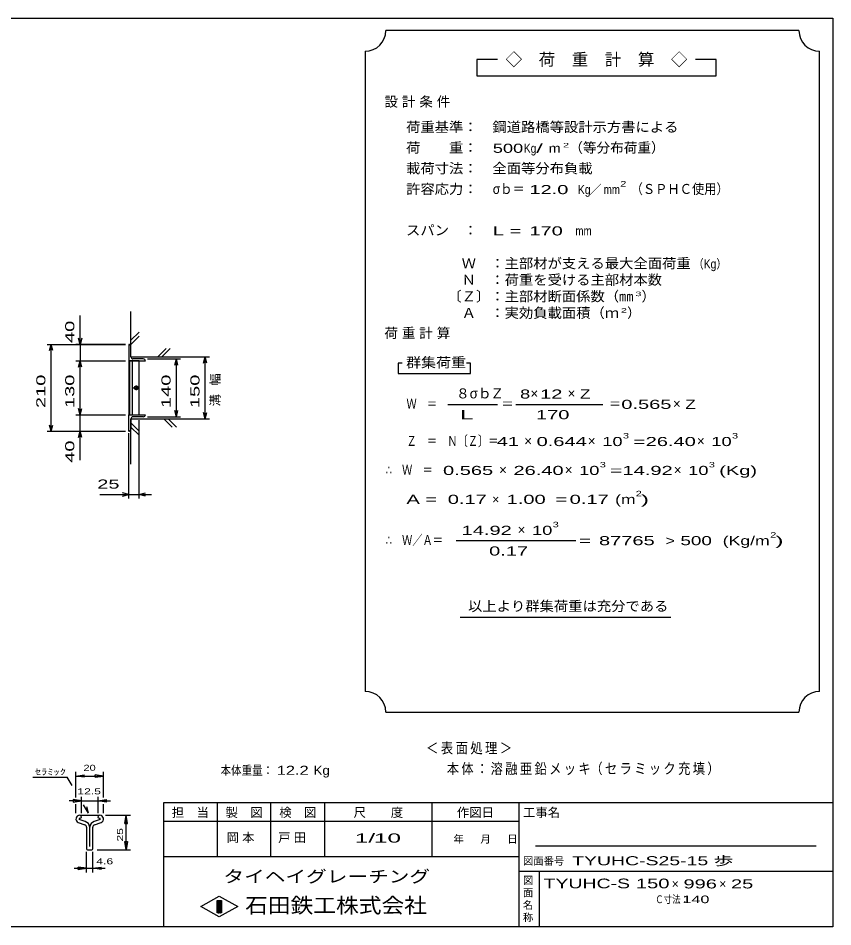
# Model space of a CAD drawing. Units: millimetres, scale not verified. Extents: x -1820 to 1731, y -1282 to 1054.
# Drawn here: x -241 to 1731, y -1146 to 1054 of the extents above; entities that cross this region are included whole.
import ezdxf
from ezdxf.enums import TextEntityAlignment as Align

# ---------------------------------------------------------------- set-up
doc = ezdxf.new("R2010")
doc.units = ezdxf.units.MM
doc.header["$LTSCALE"] = 10
for name, color, linetype, lineweight in [('0_2', 150, 'Continuous', 25), ('16', 3, 'Continuous', 25), ('22', 2, 'Continuous', 25), ('32', 4, 'Continuous', 25)]:
    doc.layers.add(name, color=color, linetype=linetype, lineweight=lineweight)
doc.styles.add('ベクトル', font='')
doc.styles.get('ベクトル').set_extended_font_data('ベクトル')

msp = doc.modelspace()

# ---------------------------------------------------------------- linework, layer by layer
at = {"layer": '0_2'}
for p, q in [((-1729, 1053.5), (1731, 1053.5)), ((1731, 1053.5), (1731, -1146.5)), ((1731, -846.5), (111, -846.5)), ((111, -846.5), (111, -1146.5)), ((241, -846.5), (241, -976.5)), ((371, -976.5), (371, -846.5)), ((501, -846.5), (501, -976.5)), ((761, -976.5), (761, -846.5)), ((971, -846.5), (971, -1146.5)), ((971, -891.5), (111, -891.5)), ((1691, -951.5), (1011, -951.5)), ((111, -976.5), (971, -976.5)), ((971, -1011.5), (1731, -1011.5)), ((1021, -1146.5), (1021, -1011.5)), ((201, -1097.5), (246, -1072.5)), ((246, -1072.5), (291, -1097.5)), ((246, -1122.5), (201, -1097.5)), ((241, -1082.5), (251, -1082.5)), ((241, -1112.5), (241, -1082.5)), ((241, -1082.5), (243, -1082.5)), ((243, -1082.5), (243, -1112.5)), ((245, -1112.5), (245, -1082.5)), ((245, -1082.5), (247, -1082.5)), ((291, -1097.5), (246, -1122.5)), ((247, -1082.5), (247, -1112.5)), ((249, -1112.5), (249, -1082.5)), ((249, -1082.5), (251, -1082.5)), ((251, -1082.5), (251, -1112.5)), ((251, -1082.5), (251, -1112.5)), ((251, -1112.5), (241, -1112.5)), ((243, -1112.5), (245, -1112.5)), ((247, -1112.5), (249, -1112.5)), ((1731, -1146.5), (-1729, -1146.5))]:
    msp.add_line(p, q, dxfattribs=at)
at = {"layer": '16'}
for p, q in [((27, 263.5), (27, 223.5)), ((32, 233.5), (32, 258.5)), ((27, 223.5), (67, 223.5)), ((27, 223.5), (27, 93.5)), ((52, 223.5), (27, 223.5)), ((29, 223.5), (29, 93.5)), ((36, 93.5), (36, 223.5)), ((62, 228.5), (37, 228.5)), ((52, 93.5), (52, 223.5)), ((37, 158.5), (53, 158.5)), ((47, 161.5), (43, 161.5)), ((43, 155.5), (47, 155.5)), ((45, 164.5), (45, 152.5)), ((27, 93.5), (67, 93.5)), ((27, 53.5), (27, 93.5)), ((27, 93.5), (52, 93.5)), ((62, 88.5), (37, 88.5)), ((32, 83.5), (32, 58.5))]:
    msp.add_line(p, q, dxfattribs=at)
for centre, radius, start, end in [((27, 258.5), 5, 0, 90), ((37, 233.5), 5, 180, 270), ((62, 223.5), 5, 0, 90), ((43, 158.5), 3, 90, 270), ((45, 158.5), 4, 46.6, 133.4), ((45, 158.5), 4, 226.6, 313.4), ((47, 158.5), 3, 270, 90), ((37, 83.5), 5, 90, 180), ((62, 93.5), 5, 270, 0), ((27, 58.5), 5, 270, 0)]:
    msp.add_arc(centre, radius, start, end, dxfattribs=at)
at = {"layer": '22', "color": 4}
for p, q in [((1649, 1023.5), (649, 1023.5)), ((599, 973.5), (599, -576.5)), ((1699, -576.5), (1699, 973.5)), ((919, 953.5), (869, 953.5)), ((869, 953.5), (869, 913.5)), ((1449, 953.5), (1399, 953.5)), ((1449, 913.5), (1449, 953.5)), ((869, 913.5), (1449, 913.5)), ((-91, 263.5), (-91, 333.5)), ((32, 233.5), (32, 343.5)), ((32, 273.5), (52, 293.5)), ((-91, 263.5), (-95, 278.5)), ((-87, 278.5), (-91, 263.5)), ((32, 263.5), (52, 283.5)), ((-171, 263.5), (19, 263.5)), ((-165, 248.5), (-161, 263.5)), ((-157, 248.5), (-161, 263.5)), ((-161, 53.5), (-161, 263.5)), ((19, 263.5), (-101, 263.5)), ((-91, 263.5), (-91, 223.5)), ((97, 233.5), (117, 253.5)), ((107, 233.5), (127, 253.5)), ((-101, 223.5), (19, 223.5)), ((-95, 208.5), (-91, 223.5)), ((-87, 208.5), (-91, 223.5)), ((-91, 93.5), (-91, 223.5)), ((32, 233.5), (222, 233.5)), ((72, 228.5), (152, 228.5)), ((138, 213.5), (142, 228.5)), ((146, 213.5), (142, 228.5)), ((142, 88.5), (142, 228.5)), ((208, 218.5), (212, 233.5)), ((216, 218.5), (212, 233.5)), ((212, 83.5), (212, 233.5)), ((689, 218.5), (679, 218.5)), ((679, 218.5), (679, 193.5)), ((854, 218.5), (844, 218.5)), ((854, 193.5), (854, 218.5)), ((679, 193.5), (854, 193.5)), ((799, 118.5), (919, 118.5)), ((964, 118.5), (1174, 118.5)), ((-101, 93.5), (19, 93.5)), ((-91, 93.5), (-95, 108.5)), ((-91, 93.5), (-87, 108.5)), ((-91, 53.5), (-91, 93.5)), ((72, 88.5), (152, 88.5)), ((142, 88.5), (138, 103.5)), ((142, 88.5), (146, 103.5)), ((212, 83.5), (208, 98.5)), ((212, 83.5), (216, 98.5)), ((-161, 53.5), (-165, 68.5)), ((-161, 53.5), (-157, 68.5)), ((32, 83.5), (222, 83.5)), ((32, -26.5), (32, 83.5)), ((52, 53.5), (32, 73.5)), ((52, -109.5), (52, 80.5)), ((132, 63.5), (112, 83.5)), ((142, 63.5), (122, 83.5)), ((-171, 53.5), (19, 53.5)), ((-101, 53.5), (19, 53.5)), ((-95, 38.5), (-91, 53.5)), ((-87, 38.5), (-91, 53.5)), ((-91, -16.5), (-91, 53.5)), ((27, -109.5), (27, 48.5)), ((52, 43.5), (32, 63.5)), ((-43, -99.5), (27, -99.5)), ((27, -99.5), (12, -95.5)), ((12, -103.5), (27, -99.5)), ((27, -99.5), (52, -99.5)), ((52, -99.5), (67, -95.5)), ((67, -103.5), (52, -99.5)), ((52, -99.5), (82, -99.5)), ((819, -211.5), (1109, -211.5)), ((829, -396.5), (1339, -396.5)), ((649, -626.5), (1649, -626.5))]:
    msp.add_line(p, q, dxfattribs=at)
for centre, start, end in [((599, 1023.5), 270, 0), ((1699, 1023.5), 180, 270), ((599, -626.5), 0, 90), ((1699, -626.5), 90, 180)]:
    msp.add_arc(centre, 50, start, end, dxfattribs=at)
at = {"layer": '32'}
for p, q in [((-205.33, -784.5), (-122, -784.5)), ((-110.33, -804.5), (-122, -784.5)), ((-101, -833.5), (-101, -771.5)), ((-101, -781.5), (-81, -778.5)), ((-81, -784.5), (-101, -781.5)), ((-101, -781.5), (-34.33, -781.5)), ((-81, -784.5), (-81, -778.5)), ((-34.33, -781.5), (-54.33, -778.5)), ((-54.33, -784.5), (-54.33, -778.5)), ((-54.33, -784.5), (-34.33, -781.5)), ((-34.33, -833.5), (-34.33, -771.5)), ((-87.67, -871.5), (-87.67, -831.5)), ((-47.67, -831.5), (-47.67, -871.5)), ((-87.67, -841.5), (-117.67, -841.5)), ((-87.67, -841.5), (-107.67, -838.5)), ((-107.67, -838.5), (-107.67, -844.5)), ((-107.67, -844.5), (-87.67, -841.5)), ((-101, -871.5), (-101, -849.5)), ((-87.67, -841.5), (-47.67, -841.5)), ((-71, -871.5), (-82.67, -851.5)), ((-71, -871.5), (-74.67, -855.83)), ((-47.67, -841.5), (-27.67, -838.5)), ((-27.67, -844.5), (-47.67, -841.5)), ((-47.67, -841.5), (-17.67, -841.5)), ((-34.33, -871.5), (-34.33, -849.5)), ((-27.67, -838.5), (-27.67, -844.5)), ((-90.7, -876.5), (-43.87, -876.5)), ((-29.33, -876.5), (30.67, -876.5)), ((17.67, -896.5), (20.67, -876.5)), ((23.67, -896.5), (20.67, -876.5)), ((20.67, -959.83), (20.67, -876.5)), ((-95.6, -893.76), (-79.36, -899.46)), ((-78.66, -891.59), (-93.06, -886.53)), ((-92.53, -884.21), (-87.73, -881.88)), ((-87.73, -881.88), (-87.73, -881.11)), ((-42.34, -886.53), (-56.74, -891.59)), ((-56.04, -899.46), (-39.81, -893.76)), ((-47.67, -881.11), (-47.67, -881.88)), ((-47.67, -881.88), (-42.87, -884.21)), ((17.67, -896.5), (23.67, -896.5)), ((-75.37, -905.14), (-75.37, -957.54)), ((-67.67, -952.2), (-67.67, -905.3)), ((-60.03, -957.54), (-60.03, -905.14)), ((20.67, -959.83), (17.67, -939.83)), ((17.67, -939.83), (23.67, -939.83)), ((23.67, -939.83), (20.67, -959.83)), ((-75.33, -1014.83), (-75.33, -964.83)), ((-73.03, -959.87), (-62.37, -959.87)), ((-60, -1014.83), (-60, -964.83)), ((-49.33, -959.83), (30.67, -959.83)), ((-105.33, -1004.83), (-75.33, -1004.83)), ((-75.33, -1004.83), (-95.33, -1001.83)), ((-95.33, -1007.83), (-95.33, -1001.83)), ((-95.33, -1007.83), (-75.33, -1004.83)), ((-75.33, -1004.83), (-60, -1004.83)), ((-60, -1004.83), (-40, -1001.83)), ((-40, -1007.83), (-60, -1004.83)), ((-60, -1004.83), (-30, -1004.83)), ((-40, -1007.83), (-40, -1001.83))]:
    msp.add_line(p, q, dxfattribs=at)
for centre, radius, start, end in [((-92.03, -885.5), 9, 90.98, 246.68), ((-92.56, -881.32), 4.83, 2.5, 85.55), ((-42.84, -881.32), 4.83, 94.45, 177.5), ((-43.37, -885.5), 9, 293.32, 89.02002), ((-91.98, -885.55), 1.47, 111.91, 222.33), ((-81.36, -905.13), 6, 0, 70.58), ((-82.97, -906.31), 15.33, 3.78, 73.7), ((-52.44, -906.31), 15.33, 106.3, 176.22), ((-54.04, -905.13), 6, 109.42, 180), ((-43.42, -885.55), 1.47, 317.67, 68.08999), ((-73.03, -957.54), 2.33, 180, 270), ((-62.37, -957.54), 2.33, 270, 0)]:
    msp.add_arc(centre, radius, start, end, dxfattribs=at)

# ---------------------------------------------------------------- texts
at = {"layer": '0_2', "style": 'ベクトル'}
for s, height, p in [('担\u3000当', 21.99, (131, -869.5)), ('製\u3000図', 21.99, (261, -869.5)), ('検\u3000図', 21.99, (391, -869.5)), ('尺\u3000\u3000度', 21.99, (571, -869.5)), ('作図日', 21.99, (821, -869.5)), ('工事名', 21.99, (981, -869.5)), ('年', 18.33, (813, -934)), ('月', 18.33, (878, -934)), ('日', 18.33, (943, -934)), ('図面番号', 18.33, (981, -987)), ('図', 18.33, (981, -1034)), ('面', 18.33, (981, -1064)), ('名', 18.33, (981, -1094)), ('称', 18.33, (981, -1124))]:
    msp.add_text(s, height=height, dxfattribs=at).set_placement(p, align=Align.MIDDLE_LEFT)
at = {"layer": '0_2', "color": 222, "style": 'ベクトル'}
for s, height, width, p in [('タイヘイグレーチング', 29.33, 1.25, (256, -1024.5)), ('石田鉄工株式会社', 36.66, 1.1, (308.5, -1094.5))]:
    msp.add_text(s, height=height, dxfattribs=dict(at, width=width)).set_placement(p, align=Align.MIDDLE_LEFT)
at = {"layer": '22', "style": 'ベクトル'}
for s, height, p in [('◇\u3000荷\u3000重\u3000計\u3000算\u3000◇', 29.33, (939, 953.5)), ('（等分布荷重）', 24.19, (1093, 740)), ('／', 21.99, (1141.5, 638.5)), ('）', 24.19, (1268, 380)), ('）', 24.19, (1233, 340)), ('８', 24.19, (819, 145)), ('σｂ', 24.19, (852, 145)), ('Ｚ', 24.19, (902, 145)), ('×', 24.19, (999, 145)), ('×', 24.19, (1089, 145)), ('×', 24.19, (1344, 120)), ('×', 24.19, (984, 30)), ('×', 24.19, (1138, 30)), ('×', 24.19, (1402, 30)), ('×', 24.19, (923, -40)), ('×', 24.19, (1082, -40)), ('×', 24.19, (1346, -40)), ('×', 21.99, (906.5, -111.5)), ('×', 24.19, (968, -185)), ('×', 21.99, (1341, -1042.5)), ('×', 21.99, (1456, -1042.5))]:
    msp.add_text(s, height=height, dxfattribs=at).set_placement(p, align=Align.MIDDLE_LEFT)
for s, height, width, p in [('荷重基準：\u3000', 24.19, 1.05, (698, 790)), ('鋼道路橋等設計示方書による', 24.19, 1.05, (907, 790)), ('荷\u3000\u3000重：\u3000', 24.19, 1.05, (698, 740)), ('500', 21.99, 1.5, (908, 738.5)), ('Kg', 21.99, 0.85, (983, 738.5)), ('/', 21.99, 2, (1013, 738.5)), ('2', 11, 1.8, (1078, 746)), ('m', 21.99, 1.2, (1043, 738.5)), ('載荷寸法：\u3000', 24.19, 1.05, (698, 690)), ('全面等分布負載', 24.19, 1.05, (907, 690)), ('許容応力：\u3000', 24.19, 1.05, (698, 640)), ('σｂ＝', 24.19, 0.9, (908, 640)), (' 12.0', 21.99, 1.65, (983, 638.5)), ('Kg', 21.99, 0.85, (1114, 638.5)), ('mm', 21.99, 0.8, (1176.5, 638.5)), ('2', 13.2, 1.5, (1216.5, 652.5)), ('（ＳＰＨＣ使用）', 24.19, 0.9, (1241.5, 640)), ('スパン\u3000：\u3000', 24.19, 1.05, (698, 540)), ('L =', 21.99, 1.65, (908, 538.5)), (' 170 ', 21.99, 1.65, (983, 538.5)), ('mm', 21.99, 0.8, (1108, 538.5)), ('\u3000Ｗ\u3000：主部材が支える最大全面荷重', 24.19, 1.05, (798, 460)), ('（Kg）', 21.99, 0.85, (1393, 458.5)), ('\u3000Ｎ\u3000：荷重を受ける主部材本数', 24.19, 1.05, (798, 420)), ('〔Ｚ〕：主部材断面係数（㎜', 24.19, 1.05, (798, 380)), ('3', 11, 1.8, (1253, 386)), ('\u3000Ａ\u3000：実効負載面積（ｍ', 24.19, 1.05, (798, 340)), ('2', 11, 1.8, (1218, 346)), ('群集荷重', 24.19, 1.1, (698, 220)), ('8', 21.99, 1.5, (974, 143.5)), (' 12 ', 21.99, 1.65, (1009, 143.5)), ('Z', 21.99, 1.4, (1119, 143.5)), ('Ｗ\u3000＝', 24.19, 0.75, (699, 120)), ('＝', 24.19, 0.9, (929, 120)), ('＝', 24.19, 0.9, (1189, 120)), ('0.565', 21.99, 1.65, (1219, 118.5)), ('Z', 21.99, 1.4, (1374, 118.5)), (' 170 ', 21.99, 1.65, (999, 93.5)), ('Ｚ\u3000＝\u3000Ｎ〔Ｚ〕＝', 24.19, 0.75, (699, 30)), ('3', 13.2, 1.5, (1223, 42.5)), ('3', 13.2, 1.5, (1487, 42.5)), (' 41 ', 21.99, 1.65, (904, 28.5)), ('0.644', 21.99, 1.65, (1014, 28.5)), ('10', 21.99, 1.5, (1173, 28.5)), ('=', 21.99, 1.7, (1248, 28.5)), ('26.40', 21.99, 1.65, (1278, 28.5)), ('10', 21.99, 1.5, (1437, 28.5)), ('3', 13.2, 1.5, (1167, -27.5)), ('3', 13.2, 1.5, (1431, -27.5)), ('∴\u3000Ｗ\u3000＝', 24.19, 0.75, (649, -40)), (' 0.565', 21.99, 1.65, (774, -41.5)), ('26.40', 21.99, 1.65, (958, -41.5)), ('10', 21.99, 1.5, (1117, -41.5)), ('=', 21.99, 1.7, (1192, -41.5)), ('14.92', 21.99, 1.65, (1222, -41.5)), ('10', 21.99, 1.5, (1381, -41.5)), ('(Kg)', 21.99, 1.65, (1456, -41.5)), (' 25 ', 21.99, 1.65, (-63, -74.5)), ('A = ', 21.99, 1.65, (699, -111.5)), ('0.17', 21.99, 1.65, (799, -111.5)), ('1.00', 21.99, 1.65, (941.5, -111.5)), ('=', 21.99, 1.7, (1059, -111.5)), ('0.17', 21.99, 1.65, (1094, -111.5)), ('(m', 21.99, 1.45, (1204, -111.5)), ('2', 13.2, 1.5, (1254, -97.5)), (')', 21.99, 2, (1266.5, -111.5)), (' 14.92', 21.99, 1.65, (819, -186.5)), ('10', 21.99, 1.5, (1003, -186.5)), ('3', 13.2, 1.5, (1053, -172.5)), ('∴\u3000Ｗ／Ａ＝', 24.19, 0.75, (649, -210)), ('2', 13.2, 1.5, (1579.5, -197.5)), ('=', 21.99, 1.7, (1116.5, -211.5)), (' 87765 ', 21.99, 1.65, (1151.5, -211.5)), ('>', 21.99, 1.3, (1326.5, -211.5)), (' 500 ', 21.99, 1.55, (1349.5, -211.5)), ('(Kg/m', 21.99, 1.45, (1464.5, -211.5)), (')', 21.99, 2, (1592, -211.5)), ('0.17', 21.99, 1.65, (899, -236.5)), ('以上より群集荷重は充分である', 24.19, 1.05, (848, -370)), ('本体重量：', 21.99, 0.85, (249, -767.5)), (' 12.2', 21.99, 1.35, (374, -767.5)), ('Kg', 21.99, 1.1, (474, -767.5)), ('1/', 21.99, 2, (574, -931.5)), (' 10 ', 21.99, 2, (604, -931.5)), ('TYUHC-S25-15 歩                        ', 21.99, 1.6, (1100, -986.5)), ('TYUHC-S', 23.46, 1.5, (1031, -1041.5)), (' 150 ', 23.46, 1.55, (1241, -1041.5)), (' 996 ', 21.99, 1.65, (1356, -1042.5)), (' 25 ', 21.99, 1.65, (1471, -1042.5)), ('Ｃ寸法：', 18.33, 0.8, (1301, -1080)), (' 140 ', 18.33, 1.6, (1356, -1080))]:
    msp.add_text(s, height=height, dxfattribs=dict(at, width=width)).set_placement(p, align=Align.MIDDLE_LEFT)
at = {"layer": '22', "style": 'ベクトル', "width": 1.65}
for s, p in [(' 40 ', (-116, 253.5)), (' 210 ', (-186, 96)), (' 130 ', (-116, 96)), (' 140 ', (117, 96)), (' 150 ', (187, 96)), (' 40 ', (-116, -36.5))]:
    msp.add_text(s, height=21.99, rotation=90, dxfattribs=at).set_placement(p, align=Align.MIDDLE_LEFT)
at = {"layer": '22', "attachment_point": 4, "style": 'ベクトル'}
for s, insert, char_height in [('\\T1.28;設計条件', (645.5, 850), 24.19), ('\\T1.28;荷重計算', (645.5, 290), 24.19), ('\\T1.5;\\W2;\\~L\\~', (804, 93.5), 21.99), ('\\T1.2;\\W0.85;＜表面処理＞', (746.5, -715), 25.66), ('\\T1.19;\\W0.85;本体：溶融亜鉛メッキ', (796.5, -765), 25.66), ('\\T1.19;\\W0.85;（セラミック充填）', (1144, -765), 25.66), ('\\T1.25;岡本\u3000', (263.5, -931.5), 21.99), ('\\T1.25;戸田\u3000', (388.5, -931.5), 21.99)]:
    msp.add_mtext(s, dxfattribs=dict(at, insert=insert, char_height=char_height))
at = {"layer": '22', "insert": (237, 113.5), "char_height": 21.99, "attachment_point": 4, "rotation": 90, "style": 'ベクトル'}
msp.add_mtext('\\T1.67;溝幅', dxfattribs=at)
at = {"layer": '32', "color": 2, "style": 'ベクトル'}
for s, width, p in [('ｾﾗﾐｯｸ', 1.5, (-200.33, -771.5)), ('20', 1.35, (-82.67, -761.5)), ('12.5', 1.5, (-97.67, -818.5)), (' 4.6 ', 1.5, (-60, -987.83))]:
    msp.add_text(s, height=14.66, dxfattribs=dict(at, width=width)).set_placement(p, align=Align.MIDDLE_LEFT)
at = {"layer": '32', "color": 2, "style": 'ベクトル', "width": 1.5}
msp.add_text(' 25 ', height=14.66, rotation=90, dxfattribs=at).set_placement((5.67, -948.17), align=Align.MIDDLE_LEFT)

doc.saveas('drawing.dxf')
